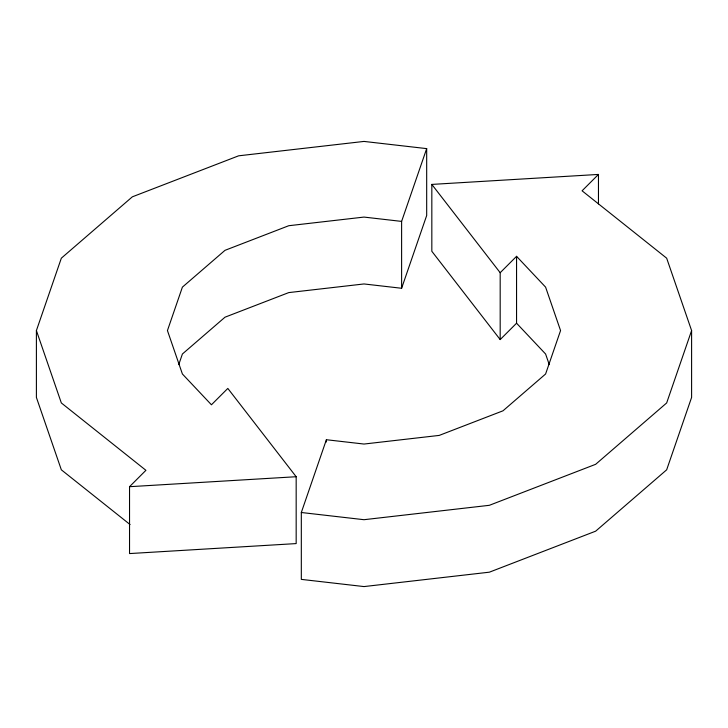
<?xml version="1.0" encoding="UTF-8"?>
<svg xmlns="http://www.w3.org/2000/svg" width="728" height="728" viewBox="0 0 728 728"><rect width="100%" height="100%" fill="white"/><g stroke="black" fill="none" stroke-linecap="round" stroke-linejoin="round"><path stroke-width="1.09" d="M130.066 524.551L61.334 469.815L36.4 397.433L36.4 330.567L61.334 258.185L132.35 196.824L238.629 155.819L364 141.423L426.681 148.621L426.681 215.497L401.61 288.27L364 283.956L288.779 292.592L225.007 317.19L182.4 354.008L178.751 364.601M598.462 203.904L598.462 174.429L582.082 190.809L666.666 258.185L691.6 330.567L691.6 397.433L666.666 469.815L595.65 531.176L489.371 572.181L364 586.577L301.319 579.379L301.319 512.503L326.39 439.73L364 444.044L439.221 435.408L502.993 410.81L545.6 373.992L560.56 330.567L545.6 287.132L516.562 256.329L500.181 272.709L500.181 339.585L516.562 323.205L516.562 256.329M401.61 288.27L401.61 221.403L426.681 148.621M691.6 330.567L666.666 402.948L595.65 464.309L489.371 505.305L364 519.701L301.319 512.503M401.61 221.403L364 217.081L288.779 225.716L225.007 250.323L182.4 287.132L167.44 330.567L182.4 373.992L211.439 404.795L227.819 388.415L296.169 476.722L296.169 543.589L129.538 553.571L129.538 486.695L145.918 470.315L61.334 402.948L36.4 330.567M500.181 339.585L431.831 251.278L431.831 184.412L598.462 174.429M129.538 486.695L296.169 476.722M516.562 323.205L545.6 354.008L549.249 364.601M431.831 184.412L500.181 272.709M326.39 439.73L326.39 441.996"/></g></svg>
